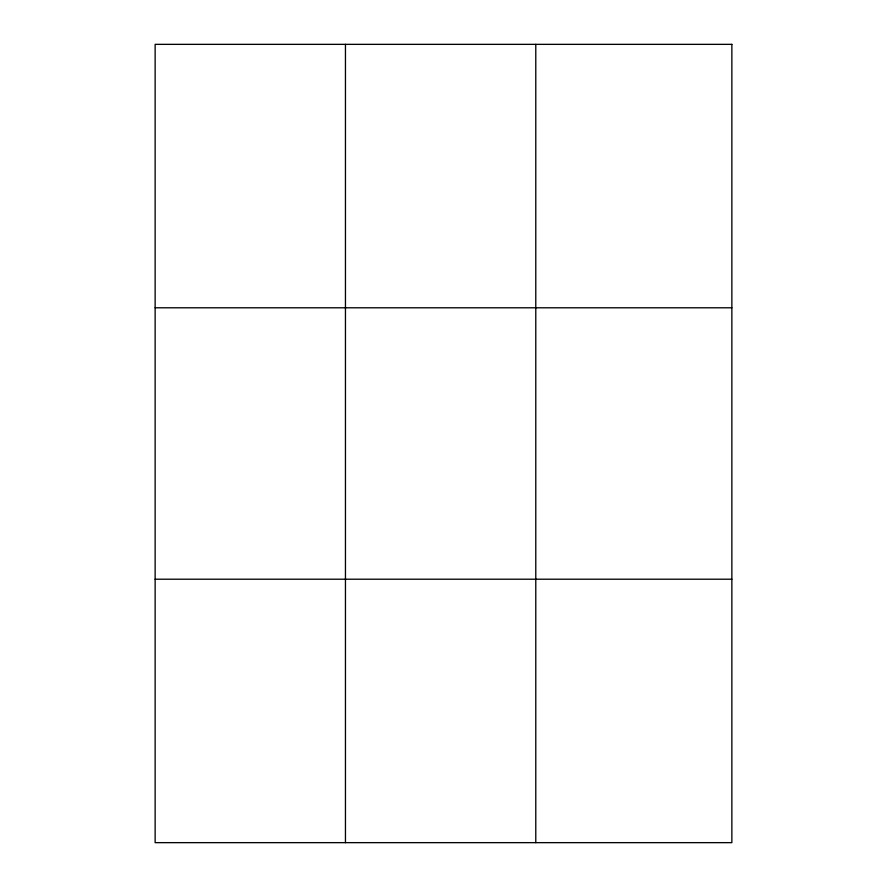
<?xml version="1.0" encoding="UTF-8"?>
<svg xmlns="http://www.w3.org/2000/svg" width="887" height="887" viewBox="0 0 887 887"><rect width="100%" height="100%" fill="white"/><g stroke="black" fill="none" stroke-linecap="round" stroke-linejoin="round"><path stroke-width="1.33" d="M345.453 842.65L345.453 44.35M535.781 842.65L535.781 44.35M155.136 307.789L731.864 307.789M155.136 579.211L731.864 579.211M731.864 44.35L731.864 842.65L155.136 842.65L155.136 44.35L731.864 44.35"/></g></svg>
